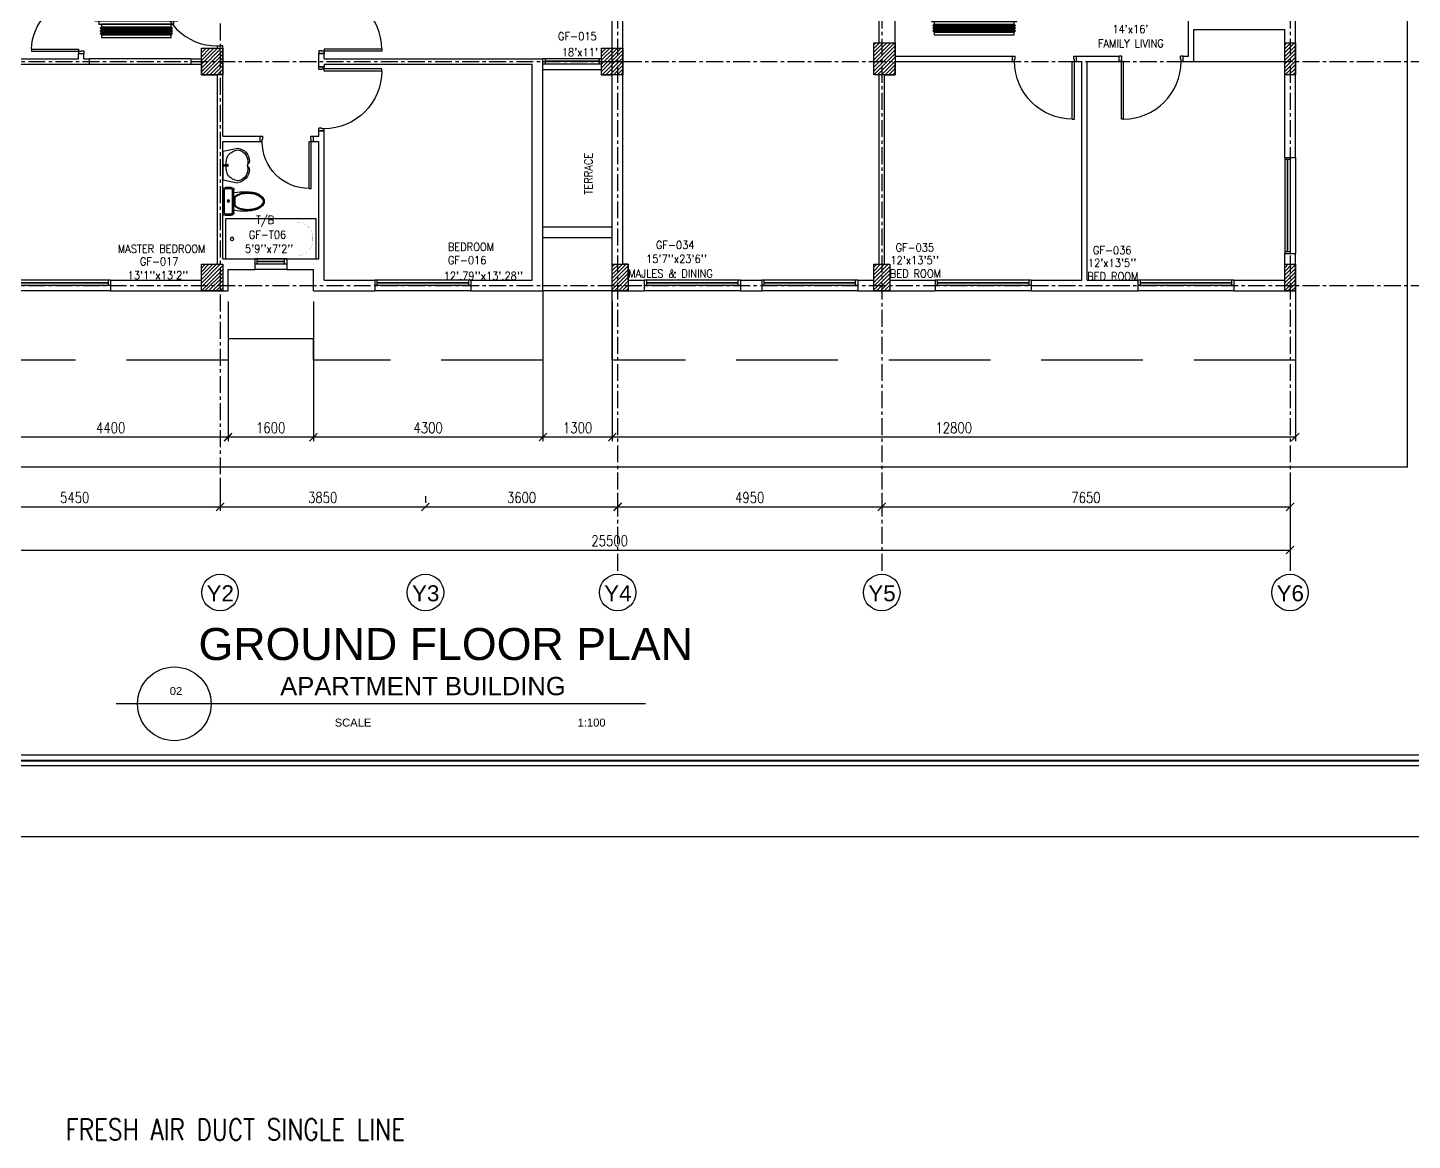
# Model space of a CAD drawing. Header units: millimetres. Extents: x -1288794 to 2153086, y -2701644 to -1335282.
# Drawn here: x 1255404 to 1281350, y -1525183 to -1504337 of the extents above; entities that cross this region are included whole.
import ezdxf
from ezdxf.enums import TextEntityAlignment as Align

# ---------------------------------------------------------------- set-up
doc = ezdxf.new("R2010")
doc.units = ezdxf.units.MM
doc.header["$LTSCALE"] = 100
doc.header["$PDMODE"] = 34
doc.linetypes.add('CENTER', pattern=[50.8, 31.75, -6.35, 6.35, -6.35])
doc.linetypes.add('DASHED2', pattern=[9.525, 6.35, -3.175])
for name, color, linetype in [('A-ANNO-DIMS', 1, 'Continuous'), ('A-ANNO-SYMB', 33, 'Continuous'), ('A-ANNO-TEXT', 8, 'Continuous'), ('A-AREA', 8, 'CENTER'), ('A-DOOR', 4, 'Continuous'), ('A-FLOR-OVHD', 4, 'DASHED2'), ('A-FLOR-PFIX', 8, 'Continuous'), ('A-FLOR-SPCL', 8, 'Continuous'), ('A-GLAZ', 5, 'Continuous'), ('A-GRID', 253, 'CENTER'), ('A-WALL-FULL', 8, 'Continuous'), ('AC-HLTEXT', 100, 'Continuous'), ('AC-SAD TEXT', 3, 'Continuous'), ('FCU-AC', 160, 'Continuous'), ('LOGO LINE', 7, 'Continuous'), ('LOGO1LINE', 7, 'Continuous'), ('S-COL- HACT.', 9, 'Continuous'), ('S-COL.', 8, 'Continuous'), ('TEXT', 4, 'Continuous')]:
    doc.layers.add(name, color=color, linetype=linetype)
doc.styles.add('ISTILO', font='sanss___.ttf', dxfattribs={"width": 0.8, "height": 400})
doc.styles.add('ROMANS', font='romans.shx', dxfattribs={"width": 0.8})
doc.styles.add('SANSSERIF', font='sas_____.pfb')
doc.styles.add('SIMPLEX', font='simplex.shx', dxfattribs={"width": 0.8})
doc.dimstyles.new('100 of DIM2', dxfattribs={"dimscale": 0, "dimtxt": 200, "dimasz": 150, "dimexe": 75, "dimexo": 200, "dimgap": 75, "dimtad": 1, "dimdec": 0, "dimrnd": 5, "dimzin": 0, "dimdsep": 46, "dimtxsty": 'ROMANS', "dimblk": 'ARCHTICK', "dimcen": 100, "dimclrd": 94, "dimclre": 94, "dimclrt": 2, "dimadec": 0, "dimazin": 0, "dimtfac": 1, "dimtdec": 0, "dimtofl": 0, "dimtmove": 2, "dimatfit": 3, "dimldrblk": 'OPEN90', "dimfxl": 75, "dimtolj": 1, "dimtzin": 0, "dimarcsym": 0})
pattern_1 = [(45, (2375513.17, -1109556.65), (-35.355339, 35.355339), [])]

# ---------------------------------------------------------------- blocks, each defined once
blk = doc.blocks.new('D-120-R1')
for p, q in [((-80, 1180), (-40, 1180)), ((-80, 1180), (-80, 100)), ((-40, 1180), (-40, 55)), ((-1200, 100), (-1160, 100)), ((-1200, 100), (-1200, 0)), ((-1160, 100), (-1160, 55)), ((-1160, 55), (-1150, 55)), ((-1150, 55), (-1150, 0)), ((-80, 100), (0, 100)), ((-50, 55), (-40, 55)), ((-50, 55), (-50, 0)), ((-50, 0), (0, 0)), ((0, 100), (0, 0)), ((-1200, 0), (-1150, 0))]:
    blk.add_line(p, q)
at = {"linetype": 'Continuous'}
blk.add_arc((-80, 100), 1080, 90, 180, dxfattribs=at)
blk = doc.blocks.new('W-180')
for p, q in [((1800, 100), (0, 100)), ((1800, 0), (0, 0)), ((40, 0), (40, 100)), ((1760, 100), (1760, 0))]:
    blk.add_line(p, q)
at = {"linetype": 'Continuous'}
for p, q in [((1760, 53), (40, 53)), ((1760, 47), (40, 47))]:
    blk.add_line(p, q, dxfattribs=at)
blk = doc.blocks.new('D-100-R1')
for p, q in [((-80, 980), (-80, 100)), ((-80, 980), (-40, 980)), ((-40, 980), (-40, 55)), ((-1000, 100), (-1000, 0)), ((-1000, 100), (-960, 100)), ((-960, 100), (-960, 55)), ((-960, 55), (-950, 55)), ((-950, 55), (-950, 0)), ((-80, 100), (0, 100)), ((-50, 55), (-50, 0)), ((-50, 55), (-40, 55)), ((-50, 0), (0, 0)), ((0, 100), (0, 0)), ((-1000, 0), (-950, 0))]:
    blk.add_line(p, q)
at = {"linetype": 'Continuous'}
blk.add_arc((-80, 100), 880, 90, 180, dxfattribs=at)
blk = doc.blocks.new('WC-1')
for p, q in [((-210, 0), (210, 0)), ((-260, -160), (-260, -50)), ((-235, -160), (-235, -50)), ((-210, -25), (210, -25)), ((210, -185), (-210, -185)), ((210, -210), (-210, -210)), ((91, -223), (-91, -223)), ((86, -235), (-86, -235)), ((235, -50), (235, -160)), ((260, -50), (260, -160))]:
    blk.add_line(p, q)
for radius in [22.1, 17.1]:
    blk.add_circle((-6, -107), radius)
for centre, radius, start, end in [((-210, -50), 50, 90, 180), ((-210, -160), 50, 180, 270), ((-210, -50), 25, 90, 180), ((-210, -160), 25, 180, 270), ((722, -383), 904, 168.9529, 184.0632), ((178, -428), 341, 149.8586, 166.4766), ((69, -365), 214, 138.4152, 149.8586), ((69, -365), 201, 139.9943, 149.8586), ((-69, -365), 201, 30.1414, 40.0057), ((-69, -365), 214, 30.1414, 41.5848), ((-178, -428), 341, 13.5234, 30.1414), ((210, -50), 50, 360, 90), ((210, -50), 25, 360, 90), ((210, -160), 25, 270, 360), ((210, -160), 50, 270, 360), ((352, -470), 532, 177.5541, 180), ((352, -470), 532, 180, 193.5234), ((352, -470), 520, 166.4766, 180), ((352, -470), 520, 180, 193.5234), ((352, -470), 507, 166.4766, 180), ((352, -470), 507, 180, 193.5234), ((178, -428), 328, 149.8586, 166.4766), ((-178, -428), 328, 13.5234, 30.1414), ((-352, -470), 507, 360, 13.5234), ((-352, -470), 507, 346.4766, 360), ((-352, -470), 520, 360, 13.5234), ((-352, -470), 520, 346.4766, 360), ((-352, -470), 532, 346.4766, 360), ((-352, -470), 532, 360, 2.4459), ((178, -512), 353, 193.5234, 210.1414), ((178, -512), 341, 193.5234, 210.1414), ((178, -512), 328, 193.5234, 210.1414), ((69, -575), 226, 210.1414, 234.4972), ((69, -575), 214, 210.1414, 234.4972), ((69, -575), 201, 210.1414, 234.4972), ((0, -672), 108, 234.4972, 270), ((0, -672), 95.9, 234.4972, 270), ((0, -672), 83.4, 234.4972, 270), ((0, -672), 83.4, 270, 305.5028), ((0, -672), 95.9, 270, 305.5028), ((0, -672), 108, 270, 305.5028), ((-69, -575), 201, 305.5028, 329.8586), ((-69, -575), 214, 305.5028, 329.8586), ((-69, -575), 226, 305.5028, 329.8586), ((-178, -512), 328, 329.8586, 346.4766), ((-178, -512), 341, 329.8586, 346.4766), ((-178, -512), 353, 329.8586, 346.4766)]:
    blk.add_arc(centre, radius, start, end)
at = {"linetype": 'Continuous', "ltscale": 50}
blk.add_arc((-722, -383), 904, 355.9368, 11.0471, dxfattribs=at)
blk = doc.blocks.new('LAV-4')
for p, q in [((-266, 0), (-322, -283)), ((-266, 0), (268, 0)), ((268, 0), (324, -280)), ((-48, -500), (-75, -500)), ((75, -500), (50, -500))]:
    blk.add_line(p, q)
for points in [[(-25, 0), (-25, -18), (25, -18), (25, 0)], [(-9, -20), (-9, -57), (8, -57), (8, -20)]]:
    blk.add_lwpolyline(points, close=True)
blk.add_circle((0, -91), 15.4)
for centre, radius, start, end in [((74, -366), 375, 135.3333, 167.1432), ((0, -539), 477, 66.1261, 113.874), ((-74, -366), 375, 12.5199, 44.6667), ((-75, -250), 250, 187.6784, 270), ((-75, -250), 220, 188.5814, 289.9523), ((1, -527), 55.9, 28.7827, 151.2173), ((75, -250), 220, 250.0878, 350.8515), ((50, -499), 0, 238.1883, 0), ((75, -250), 250, 270, 353.0121)]:
    blk.add_arc(centre, radius, start, end)
blk = doc.blocks.new('W-60')
for p, q in [((600, 100), (0, 100)), ((600, 0), (0, 0)), ((40, 0), (40, 100)), ((560, 100), (560, 0))]:
    blk.add_line(p, q)
at = {"linetype": 'Continuous'}
for p, q in [((560, 53), (40, 53)), ((560, 47), (40, 47))]:
    blk.add_line(p, q, dxfattribs=at)
blk = doc.blocks.new('BT-2')
blk.add_lwpolyline([(0, 750), (1700, 750), (1700, 0), (0, 0)], close=True)
at = {"const_width": 2}
blk.add_lwpolyline([(60, 690), (1340, 690, -0.414214), (1640, 390), (1640, 360, -0.414214), (1340, 60), (60, 60)], format="xyb", close=True, dxfattribs=at)
blk.add_circle((125, 375), 31.9)
blk = doc.blocks.new('_ArchTick')
at = {"color": 0, "linetype": 'ByBlock', "const_width": 0.15}
blk.add_lwpolyline([(-0.5, -0.5), (0.5, 0.5)], dxfattribs=at)
blk = doc.blocks.new('*D355')
at = {"layer": 'A-ANNO-DIMS', "color": 94, "lineweight": -2, "ltscale": 3, "transparency": 16777216}
for p, q in [((1253558, -1512840), (1253558, -1513390)), ((1259008, -1512840), (1259008, -1513390)), ((1253558, -1513315), (1259008, -1513315))]:
    blk.add_line(p, q, dxfattribs=at)
at = {"layer": 'Defpoints', "color": 0, "ltscale": 3, "transparency": 16777216}
for p in [(1253558, -1512640), (1259008, -1512640), (1259008, -1513315)]:
    blk.add_point(p, dxfattribs=at)
at = {"layer": 'A-ANNO-DIMS', "color": 94, "lineweight": -2, "ltscale": 3, "transparency": 16777216, "xscale": 150, "yscale": 150, "zscale": 150, "rotation": 180}
blk.add_blockref('_ArchTick', (1253558, -1513315), dxfattribs=at)
at = {"layer": 'A-ANNO-DIMS', "color": 94, "lineweight": -2, "ltscale": 3, "transparency": 16777216, "xscale": 150, "yscale": 150, "zscale": 150}
blk.add_blockref('_ArchTick', (1259008, -1513315), dxfattribs=at)
at = {"layer": 'A-ANNO-DIMS', "color": 2, "ltscale": 3, "transparency": 16777216, "insert": (1256283, -1513140), "char_height": 200, "attachment_point": 5, "style": 'ROMANS'}
blk.add_mtext('\\A1;5450', dxfattribs=at)
blk = doc.blocks.new('_Open90')
at = {"color": 0, "linetype": 'ByBlock', "lineweight": -2}
for p, q in [((0, 0), (-1, 0)), ((-0.5, 0.5), (0, 0)), ((0, 0), (-0.5, -0.5))]:
    blk.add_line(p, q, dxfattribs=at)
blk = doc.blocks.new('*D356')
at = {"layer": 'A-ANNO-DIMS', "color": 94, "lineweight": -2, "ltscale": 3, "transparency": 16777216}
for p, q in [((1259008, -1512840), (1259008, -1513390)), ((1262858, -1513115), (1262858, -1513240)), ((1259008, -1513315), (1262858, -1513315))]:
    blk.add_line(p, q, dxfattribs=at)
at = {"layer": 'Defpoints', "color": 0, "ltscale": 3, "transparency": 16777216}
for p in [(1259008, -1512640), (1262858, -1513315), (1262858, -1513315)]:
    blk.add_point(p, dxfattribs=at)
at = {"layer": 'A-ANNO-DIMS', "color": 94, "lineweight": -2, "ltscale": 3, "transparency": 16777216, "xscale": 150, "yscale": 150, "zscale": 150, "rotation": 180}
blk.add_blockref('_ArchTick', (1259008, -1513315), dxfattribs=at)
at = {"layer": 'A-ANNO-DIMS', "color": 94, "lineweight": -2, "ltscale": 3, "transparency": 16777216, "xscale": 150, "yscale": 150, "zscale": 150}
blk.add_blockref('_ArchTick', (1262858, -1513315), dxfattribs=at)
at = {"layer": 'A-ANNO-DIMS', "color": 2, "ltscale": 3, "transparency": 16777216, "insert": (1260933, -1513140), "char_height": 200, "attachment_point": 5, "style": 'ROMANS'}
blk.add_mtext('\\A1;3850', dxfattribs=at)
blk = doc.blocks.new('*D357')
at = {"layer": 'A-ANNO-DIMS', "color": 94, "lineweight": -2, "ltscale": 3, "transparency": 16777216}
for p, q in [((1262858, -1513115), (1262858, -1513240)), ((1266458, -1513115), (1266458, -1513240)), ((1262858, -1513315), (1266458, -1513315))]:
    blk.add_line(p, q, dxfattribs=at)
at = {"layer": 'Defpoints', "color": 0, "ltscale": 3, "transparency": 16777216}
for p in [(1262858, -1513315), (1266458, -1513315), (1266458, -1513315)]:
    blk.add_point(p, dxfattribs=at)
at = {"layer": 'A-ANNO-DIMS', "color": 94, "lineweight": -2, "ltscale": 3, "transparency": 16777216, "xscale": 150, "yscale": 150, "zscale": 150, "rotation": 180}
blk.add_blockref('_ArchTick', (1262858, -1513315), dxfattribs=at)
at = {"layer": 'A-ANNO-DIMS', "color": 94, "lineweight": -2, "ltscale": 3, "transparency": 16777216, "xscale": 150, "yscale": 150, "zscale": 150}
blk.add_blockref('_ArchTick', (1266458, -1513315), dxfattribs=at)
at = {"layer": 'A-ANNO-DIMS', "color": 2, "ltscale": 3, "transparency": 16777216, "insert": (1264658, -1513140), "char_height": 200, "attachment_point": 5, "style": 'ROMANS'}
blk.add_mtext('\\A1;3600', dxfattribs=at)
blk = doc.blocks.new('*D358')
at = {"layer": 'A-ANNO-DIMS', "color": 94, "lineweight": -2, "ltscale": 3, "transparency": 16777216}
for p, q in [((1266458, -1513115), (1266458, -1513240)), ((1271408, -1513115), (1271408, -1513240)), ((1266458, -1513315), (1271408, -1513315))]:
    blk.add_line(p, q, dxfattribs=at)
at = {"layer": 'Defpoints', "color": 0, "ltscale": 3, "transparency": 16777216}
for p in [(1266458, -1513315), (1271408, -1513315), (1271408, -1513315)]:
    blk.add_point(p, dxfattribs=at)
at = {"layer": 'A-ANNO-DIMS', "color": 94, "lineweight": -2, "ltscale": 3, "transparency": 16777216, "xscale": 150, "yscale": 150, "zscale": 150, "rotation": 180}
blk.add_blockref('_ArchTick', (1266458, -1513315), dxfattribs=at)
at = {"layer": 'A-ANNO-DIMS', "color": 94, "lineweight": -2, "ltscale": 3, "transparency": 16777216, "xscale": 150, "yscale": 150, "zscale": 150}
blk.add_blockref('_ArchTick', (1271408, -1513315), dxfattribs=at)
at = {"layer": 'A-ANNO-DIMS', "color": 2, "ltscale": 3, "transparency": 16777216, "insert": (1268933, -1513140), "char_height": 200, "attachment_point": 5, "style": 'ROMANS'}
blk.add_mtext('\\A1;4950', dxfattribs=at)
blk = doc.blocks.new('*D359')
at = {"layer": 'A-ANNO-DIMS', "color": 94, "lineweight": -2, "ltscale": 3, "transparency": 16777216}
for p, q in [((1271408, -1513115), (1271408, -1513240)), ((1279058, -1513115), (1279058, -1513240)), ((1271408, -1513315), (1279058, -1513315))]:
    blk.add_line(p, q, dxfattribs=at)
at = {"layer": 'Defpoints', "color": 0, "ltscale": 3, "transparency": 16777216}
for p in [(1271408, -1513315), (1279058, -1513315), (1279058, -1513315)]:
    blk.add_point(p, dxfattribs=at)
at = {"layer": 'A-ANNO-DIMS', "color": 94, "lineweight": -2, "ltscale": 3, "transparency": 16777216, "xscale": 150, "yscale": 150, "zscale": 150, "rotation": 180}
blk.add_blockref('_ArchTick', (1271408, -1513315), dxfattribs=at)
at = {"layer": 'A-ANNO-DIMS', "color": 94, "lineweight": -2, "ltscale": 3, "transparency": 16777216, "xscale": 150, "yscale": 150, "zscale": 150}
blk.add_blockref('_ArchTick', (1279058, -1513315), dxfattribs=at)
at = {"layer": 'A-ANNO-DIMS', "color": 2, "ltscale": 3, "transparency": 16777216, "insert": (1275233, -1513140), "char_height": 200, "attachment_point": 5, "style": 'ROMANS'}
blk.add_mtext('\\A1;7650', dxfattribs=at)
blk = doc.blocks.new('*D360')
at = {"layer": 'A-ANNO-DIMS', "color": 94, "lineweight": -2, "ltscale": 3, "transparency": 16777216}
for p, q in [((1253558, -1512975), (1253558, -1514200)), ((1279058, -1512975), (1279058, -1514200)), ((1253558, -1514125), (1279058, -1514125))]:
    blk.add_line(p, q, dxfattribs=at)
at = {"layer": 'Defpoints', "color": 0, "ltscale": 3, "transparency": 16777216}
for p in [(1253558, -1512775), (1279058, -1512775), (1279058, -1514125)]:
    blk.add_point(p, dxfattribs=at)
at = {"layer": 'A-ANNO-DIMS', "color": 94, "lineweight": -2, "ltscale": 3, "transparency": 16777216, "xscale": 150, "yscale": 150, "zscale": 150, "rotation": 180}
blk.add_blockref('_ArchTick', (1253558, -1514125), dxfattribs=at)
at = {"layer": 'A-ANNO-DIMS', "color": 94, "lineweight": -2, "ltscale": 3, "transparency": 16777216, "xscale": 150, "yscale": 150, "zscale": 150}
blk.add_blockref('_ArchTick', (1279058, -1514125), dxfattribs=at)
at = {"layer": 'A-ANNO-DIMS', "color": 2, "ltscale": 3, "transparency": 16777216, "insert": (1266308, -1513950), "char_height": 200, "attachment_point": 5, "style": 'ROMANS'}
blk.add_mtext('\\A1;25500', dxfattribs=at)
blk = doc.blocks.new('*D363')
at = {"layer": 'A-ANNO-DIMS', "color": 94, "linetype": 'Continuous', "lineweight": -2, "ltscale": 3, "transparency": 16777216}
for p, q in [((1266358, -1509469), (1266358, -1512083)), ((1279158, -1509469), (1279158, -1512083)), ((1279158, -1512008), (1266358, -1512008))]:
    blk.add_line(p, q, dxfattribs=at)
at = {"layer": 'Defpoints', "color": 0, "linetype": 'Continuous', "ltscale": 3, "transparency": 16777216}
for p in [(1266358, -1509269), (1279158, -1509269), (1266358, -1512008)]:
    blk.add_point(p, dxfattribs=at)
at = {"layer": 'A-ANNO-DIMS', "color": 94, "linetype": 'Continuous', "lineweight": -2, "ltscale": 3, "transparency": 16777216, "xscale": 150, "yscale": 150, "zscale": 150, "rotation": 180}
blk.add_blockref('_ArchTick', (1266358, -1512008), dxfattribs=at)
at = {"layer": 'A-ANNO-DIMS', "color": 94, "linetype": 'Continuous', "lineweight": -2, "ltscale": 3, "transparency": 16777216, "xscale": 150, "yscale": 150, "zscale": 150}
blk.add_blockref('_ArchTick', (1279158, -1512008), dxfattribs=at)
at = {"layer": 'A-ANNO-DIMS', "color": 2, "linetype": 'Continuous', "ltscale": 3, "transparency": 16777216, "insert": (1272758, -1511833), "char_height": 200, "attachment_point": 5, "style": 'ROMANS'}
blk.add_mtext('\\A1;12800', dxfattribs=at)
blk = doc.blocks.new('*D364')
at = {"layer": 'A-ANNO-DIMS', "color": 94, "linetype": 'Continuous', "lineweight": -2, "ltscale": 3, "transparency": 16777216}
for p, q in [((1265058, -1509469), (1265058, -1512083)), ((1266358, -1509469), (1266358, -1512083)), ((1266358, -1512008), (1265058, -1512008))]:
    blk.add_line(p, q, dxfattribs=at)
at = {"layer": 'Defpoints', "color": 0, "linetype": 'Continuous', "ltscale": 3, "transparency": 16777216}
for p in [(1265058, -1509269), (1266358, -1509269), (1265058, -1512008)]:
    blk.add_point(p, dxfattribs=at)
at = {"layer": 'A-ANNO-DIMS', "color": 94, "linetype": 'Continuous', "lineweight": -2, "ltscale": 3, "transparency": 16777216, "xscale": 150, "yscale": 150, "zscale": 150, "rotation": 180}
blk.add_blockref('_ArchTick', (1265058, -1512008), dxfattribs=at)
at = {"layer": 'A-ANNO-DIMS', "color": 94, "linetype": 'Continuous', "lineweight": -2, "ltscale": 3, "transparency": 16777216, "xscale": 150, "yscale": 150, "zscale": 150}
blk.add_blockref('_ArchTick', (1266358, -1512008), dxfattribs=at)
at = {"layer": 'A-ANNO-DIMS', "color": 2, "linetype": 'Continuous', "ltscale": 3, "transparency": 16777216, "insert": (1265708, -1511833), "char_height": 200, "attachment_point": 5, "style": 'ROMANS'}
blk.add_mtext('\\A1;1300', dxfattribs=at)
blk = doc.blocks.new('*D365')
at = {"layer": 'A-ANNO-DIMS', "color": 94, "linetype": 'Continuous', "lineweight": -2, "ltscale": 3, "transparency": 16777216}
for p, q in [((1260758, -1509469), (1260758, -1512083)), ((1265058, -1509469), (1265058, -1512083)), ((1265058, -1512008), (1260758, -1512008))]:
    blk.add_line(p, q, dxfattribs=at)
at = {"layer": 'Defpoints', "color": 0, "linetype": 'Continuous', "ltscale": 3, "transparency": 16777216}
for p in [(1260758, -1509269), (1265058, -1509269), (1260758, -1512008)]:
    blk.add_point(p, dxfattribs=at)
at = {"layer": 'A-ANNO-DIMS', "color": 94, "linetype": 'Continuous', "lineweight": -2, "ltscale": 3, "transparency": 16777216, "xscale": 150, "yscale": 150, "zscale": 150, "rotation": 180}
blk.add_blockref('_ArchTick', (1260758, -1512008), dxfattribs=at)
at = {"layer": 'A-ANNO-DIMS', "color": 94, "linetype": 'Continuous', "lineweight": -2, "ltscale": 3, "transparency": 16777216, "xscale": 150, "yscale": 150, "zscale": 150}
blk.add_blockref('_ArchTick', (1265058, -1512008), dxfattribs=at)
at = {"layer": 'A-ANNO-DIMS', "color": 2, "linetype": 'Continuous', "ltscale": 3, "transparency": 16777216, "insert": (1262908, -1511833), "char_height": 200, "attachment_point": 5, "style": 'ROMANS'}
blk.add_mtext('\\A1;4300', dxfattribs=at)
blk = doc.blocks.new('*D366')
at = {"layer": 'A-ANNO-DIMS', "color": 94, "linetype": 'Continuous', "lineweight": -2, "ltscale": 3, "transparency": 16777216}
for p, q in [((1259158, -1509469), (1259158, -1512083)), ((1260758, -1509469), (1260758, -1512083)), ((1260758, -1512008), (1259158, -1512008))]:
    blk.add_line(p, q, dxfattribs=at)
at = {"layer": 'Defpoints', "color": 0, "linetype": 'Continuous', "ltscale": 3, "transparency": 16777216}
for p in [(1259158, -1509269), (1260758, -1509269), (1259158, -1512008)]:
    blk.add_point(p, dxfattribs=at)
at = {"layer": 'A-ANNO-DIMS', "color": 94, "linetype": 'Continuous', "lineweight": -2, "ltscale": 3, "transparency": 16777216, "xscale": 150, "yscale": 150, "zscale": 150, "rotation": 180}
blk.add_blockref('_ArchTick', (1259158, -1512008), dxfattribs=at)
at = {"layer": 'A-ANNO-DIMS', "color": 94, "linetype": 'Continuous', "lineweight": -2, "ltscale": 3, "transparency": 16777216, "xscale": 150, "yscale": 150, "zscale": 150}
blk.add_blockref('_ArchTick', (1260758, -1512008), dxfattribs=at)
at = {"layer": 'A-ANNO-DIMS', "color": 2, "linetype": 'Continuous', "ltscale": 3, "transparency": 16777216, "insert": (1259958, -1511833), "char_height": 200, "attachment_point": 5, "style": 'ROMANS'}
blk.add_mtext('\\A1;1600', dxfattribs=at)
blk = doc.blocks.new('*D367')
at = {"layer": 'A-ANNO-DIMS', "color": 94, "linetype": 'Continuous', "lineweight": -2, "ltscale": 3, "transparency": 16777216}
for p, q in [((1254758, -1509469), (1254758, -1512083)), ((1259158, -1509469), (1259158, -1512083)), ((1259158, -1512008), (1254758, -1512008))]:
    blk.add_line(p, q, dxfattribs=at)
at = {"layer": 'Defpoints', "color": 0, "linetype": 'Continuous', "ltscale": 3, "transparency": 16777216}
for p in [(1254758, -1509269), (1259158, -1509269), (1254758, -1512008)]:
    blk.add_point(p, dxfattribs=at)
at = {"layer": 'A-ANNO-DIMS', "color": 94, "linetype": 'Continuous', "lineweight": -2, "ltscale": 3, "transparency": 16777216, "xscale": 150, "yscale": 150, "zscale": 150, "rotation": 180}
blk.add_blockref('_ArchTick', (1254758, -1512008), dxfattribs=at)
at = {"layer": 'A-ANNO-DIMS', "color": 94, "linetype": 'Continuous', "lineweight": -2, "ltscale": 3, "transparency": 16777216, "xscale": 150, "yscale": 150, "zscale": 150}
blk.add_blockref('_ArchTick', (1259158, -1512008), dxfattribs=at)
at = {"layer": 'A-ANNO-DIMS', "color": 2, "linetype": 'Continuous', "ltscale": 3, "transparency": 16777216, "insert": (1256958, -1511833), "char_height": 200, "attachment_point": 5, "style": 'ROMANS'}
blk.add_mtext('\\A1;4400', dxfattribs=at)
blk = doc.blocks.new('fcu 2 tr')
h = blk.add_hatch()
h.set_pattern_fill('NET', color=3)
h.paths.add_polyline_path([(80954, -1588493), (79654, -1588493), (79654, -1588543), (80954, -1588543)])
at = {"layer": 'FCU-AC'}
for p, q in [((79654, -1587780), (79629, -1587805)), ((80979, -1587805), (79629, -1587805)), ((79654, -1587830), (79629, -1587805)), ((79654, -1587830), (79629, -1587855)), ((80979, -1587855), (79629, -1587855)), ((79654, -1587880), (79629, -1587855)), ((79654, -1587880), (79629, -1587905)), ((80954, -1587780), (79654, -1587780)), ((80954, -1587830), (79654, -1587830)), ((80954, -1587830), (79654, -1587830)), ((80954, -1587880), (79654, -1587880)), ((80954, -1587880), (79654, -1587880)), ((80954, -1587780), (80979, -1587805)), ((80954, -1587830), (80979, -1587805)), ((80954, -1587830), (80979, -1587855)), ((80954, -1587880), (80979, -1587855)), ((80954, -1587880), (80979, -1587905)), ((80979, -1587905), (79629, -1587905)), ((79654, -1587930), (79629, -1587905)), ((80954, -1587930), (80979, -1587905))]:
    blk.add_line(p, q, dxfattribs=at)
at = {"layer": 'FCU-AC', "color": 1}
for p, q in [((80954, -1587730), (79654, -1587730)), ((79654, -1587730), (79654, -1587780)), ((79654, -1587780), (80954, -1587780)), ((80954, -1587780), (80954, -1587730)), ((80954, -1587930), (79654, -1587930)), ((79654, -1587930), (79654, -1587980)), ((79654, -1587980), (80954, -1587980)), ((80954, -1587980), (80954, -1587930))]:
    blk.add_line(p, q, dxfattribs=at)
at = {"layer": 'FCU-AC', "color": 6}
for points in [[(79529, -1588093), (81079, -1588093), (81079, -1588043), (79529, -1588043)], [(79529, -1588393), (81079, -1588393), (81079, -1588343), (79529, -1588343)]]:
    blk.add_lwpolyline(points, close=True, dxfattribs=at)
at = {"layer": 'FCU-AC'}
blk.add_lwpolyline([(79604, -1588493), (81004, -1588493), (81004, -1587980), (79604, -1587980)], close=True, dxfattribs=at)
at = {"layer": 'FCU-AC', "color": 3}
blk.add_lwpolyline([(79654, -1588543), (80954, -1588543), (80954, -1588493), (79654, -1588493)], close=True, dxfattribs=at)
at = {"layer": 'FCU-AC', "color": 6}
for centre in [(79566, -1588068), (81041, -1588068), (79566, -1588368), (81041, -1588368)]:
    blk.add_circle(centre, 12.5, dxfattribs=at)
blk = doc.blocks.new('fcu 2.5 tr')
h = blk.add_hatch()
h.set_pattern_fill('NET', color=3)
h.paths.add_polyline_path([(83172, -1587743), (81672, -1587743), (81672, -1587793), (83172, -1587793)])
at = {"layer": 'FCU-AC'}
for p, q in [((81672, -1587030), (81647, -1587055)), ((83197, -1587055), (81647, -1587055)), ((81672, -1587080), (81647, -1587055)), ((81672, -1587080), (81647, -1587105)), ((83172, -1587030), (81672, -1587030)), ((83172, -1587080), (81672, -1587080)), ((83172, -1587080), (81672, -1587080)), ((83197, -1587055), (83172, -1587030)), ((83197, -1587055), (83172, -1587080)), ((83197, -1587105), (83172, -1587080)), ((83197, -1587105), (81647, -1587105)), ((81672, -1587130), (81647, -1587105)), ((81672, -1587130), (81647, -1587155)), ((83197, -1587155), (81647, -1587155)), ((81672, -1587180), (81647, -1587155)), ((83172, -1587130), (81672, -1587130)), ((83172, -1587130), (81672, -1587130)), ((83197, -1587105), (83172, -1587130)), ((83197, -1587155), (83172, -1587130)), ((83197, -1587155), (83172, -1587180))]:
    blk.add_line(p, q, dxfattribs=at)
at = {"layer": 'FCU-AC', "color": 1}
for p, q in [((83172, -1586980), (81672, -1586980)), ((81672, -1586980), (81672, -1587030)), ((81672, -1587030), (83172, -1587030)), ((83172, -1587030), (83172, -1586980)), ((83172, -1587180), (81672, -1587180)), ((81672, -1587180), (81672, -1587230)), ((81672, -1587230), (83172, -1587230)), ((83172, -1587230), (83172, -1587180))]:
    blk.add_line(p, q, dxfattribs=at)
at = {"layer": 'FCU-AC', "color": 6}
for points in [[(81547, -1587343), (83297, -1587343), (83297, -1587293), (81547, -1587293)], [(81547, -1587643), (83297, -1587643), (83297, -1587593), (81547, -1587593)]]:
    blk.add_lwpolyline(points, close=True, dxfattribs=at)
at = {"layer": 'FCU-AC'}
blk.add_lwpolyline([(81622, -1587743), (83222, -1587743), (83222, -1587230), (81622, -1587230)], close=True, dxfattribs=at)
at = {"layer": 'FCU-AC', "color": 3}
blk.add_lwpolyline([(81672, -1587793), (83172, -1587793), (83172, -1587743), (81672, -1587743)], close=True, dxfattribs=at)
at = {"layer": 'FCU-AC', "color": 6}
for centre in [(81584, -1587318), (83259, -1587318), (81584, -1587618), (83259, -1587618)]:
    blk.add_circle(centre, 12.5, dxfattribs=at)

msp = doc.modelspace()

# ---------------------------------------------------------------- hatches: boundary and pattern name
at = {"layer": 'S-COL- HACT.', "linetype": 'Continuous', "ltscale": 3}
h = msp.add_hatch(dxfattribs=at)
h.set_pattern_fill('ANSI31', color=256, scale=400, style=0)
h.set_pattern_definition(pattern_1)
h.paths.add_polyline_path([(1259058, -1504718.6), (1259058, -1505218.6), (1258658, -1505218.6), (1258658, -1504718.6)])
h = msp.add_hatch(dxfattribs=at)
h.set_pattern_fill('ANSI31', color=256, scale=400, style=0)
h.set_pattern_definition(pattern_1)
h.paths.add_polyline_path([(1266558, -1504718.6), (1266558, -1505218.6), (1266158, -1505218.6), (1266158, -1504718.6)])
h = msp.add_hatch(dxfattribs=at)
h.set_pattern_fill('ANSI31', color=256, scale=400, style=0)
h.set_pattern_definition(pattern_1)
h.paths.add_polyline_path([(1271258, -1505218.6), (1271258, -1504618.6), (1271658, -1504618.6), (1271658, -1505218.6)])
h = msp.add_hatch(dxfattribs=at)
h.set_pattern_fill('ANSI31', color=256, scale=400, style=0)
h.set_pattern_definition(pattern_1)
h.paths.add_polyline_path([(1278958, -1505218.6), (1278958, -1504618.6), (1279158, -1504618.6), (1279158, -1505218.6)])
h = msp.add_hatch(dxfattribs=at)
h.set_pattern_fill('ANSI31', color=256, scale=400, style=0)
h.set_pattern_definition(pattern_1)
h.paths.add_polyline_path([(1259058, -1508768.6), (1259058, -1509268.6), (1258658, -1509268.6), (1258658, -1508768.6)])
h = msp.add_hatch(dxfattribs=at)
h.set_pattern_fill('ANSI31', color=256, scale=400, style=0)
h.set_pattern_definition([(45, (1496053.173, -1509993.415), (-35.355339, 35.355339), [])])
h.paths.add_polyline_path([(1266658, -1508768.6), (1266658, -1509268.6), (1266358, -1509268.6), (1266358, -1508768.6)])
h = msp.add_hatch(dxfattribs=at)
h.set_pattern_fill('ANSI31', color=256, scale=400, style=0)
h.set_pattern_definition(pattern_1)
h.paths.add_polyline_path([(1271258, -1509268.6), (1271258, -1508768.6), (1271558, -1508768.6), (1271558, -1509268.6)])
h = msp.add_hatch(dxfattribs=at)
h.set_pattern_fill('ANSI31', color=256, scale=400, style=0)
h.set_pattern_definition(pattern_1)
h.paths.add_polyline_path([(1279158, -1508768.6), (1279158, -1509268.6), (1278958, -1509268.6), (1278958, -1508768.6)])

# ---------------------------------------------------------------- linework, layer by layer
at = {"layer": 'A-ANNO-SYMB', "ltscale": 3}
for centre in [(1259008, -1514919.1), (1262858, -1514919.1), (1266458, -1514919.1), (1271408, -1514919.1), (1279058, -1514919.1)]:
    msp.add_circle(centre, 342.2, dxfattribs=at)
at = {"layer": 'A-AREA', "ltscale": 15}
for q in [(1281258, -1469568.6), (1246158, -1512568.6)]:
    msp.add_line((1281258, -1512568.6), q, dxfattribs=at)
at = {"layer": 'A-FLOR-OVHD', "linetype": 'Continuous', "ltscale": 3}
for p, q in [((1258458, -1504918.6), (1256558, -1504918.6)), ((1256558, -1505018.6), (1258458, -1505018.6))]:
    msp.add_line(p, q, dxfattribs=at)
at = {"layer": 'A-FLOR-OVHD', "ltscale": 3}
msp.add_lwpolyline([(1279158, -1509268.6), (1279158, -1510568.6), (1266358, -1510568.6), (1266358, -1509268.6), (1265058, -1509268.6), (1265058, -1510568.6), (1260758, -1510568.6), (1260758, -1510168.6), (1259158, -1510168.6), (1259158, -1510568.6), (1252158, -1510568.6), (1252158, -1500918.6), (1251158, -1500918.6), (1251158, -1496418.6)], dxfattribs=at)
msp.add_lwpolyline([(1279158, -1509268.6), (1279158, -1510568.6), (1266358, -1510568.6), (1266358, -1509268.6), (1265058, -1509268.6), (1265058, -1510568.6), (1260758, -1510568.6), (1260758, -1510168.6), (1259158, -1510168.6), (1259158, -1510568.6), (1252158, -1510568.6), (1252158, -1500918.6), (1251158, -1500918.6), (1251158, -1496418.6)], dxfattribs=at)
at = {"layer": 'A-FLOR-SPCL', "ltscale": 3}
for p, q in [((1277258, -1504968.6), (1278958, -1504968.6)), ((1265058, -1508068.6), (1266358, -1508068.6)), ((1265058, -1508268.6), (1266358, -1508268.6))]:
    msp.add_line(p, q, dxfattribs=at)
at = {"layer": 'A-GLAZ'}
for p, q in [((1266158, -1504918.6), (1265058, -1504918.6)), ((1266158, -1505018.6), (1265058, -1505018.6)), ((1265098, -1504918.6), (1265098, -1505018.6)), ((1266118, -1505018.6), (1266118, -1504918.6))]:
    msp.add_line(p, q, dxfattribs=at)
at = {"layer": 'A-GLAZ', "linetype": 'Continuous'}
for p, q in [((1266118, -1504965.6), (1265098, -1504965.6)), ((1266118, -1504971.6), (1265098, -1504971.6))]:
    msp.add_line(p, q, dxfattribs=at)
at = {"layer": 'A-GLAZ', "ltscale": 3}
for p, q in [((1265058, -1505118.6), (1266158, -1505118.6)), ((1279158, -1506768.6), (1279158, -1508568.6)), ((1260258, -1508868.6), (1259658, -1508868.6)), ((1256958, -1509268.6), (1255158, -1509268.6)), ((1263708, -1509268.6), (1261908, -1509268.6)), ((1268758, -1509268.6), (1266958, -1509268.6)), ((1270958, -1509268.6), (1269158, -1509268.6)), ((1274208, -1509268.6), (1272408, -1509268.6)), ((1278008, -1509268.6), (1276208, -1509268.6))]:
    msp.add_line(p, q, dxfattribs=at)
at = {"layer": 'A-GRID', "ltscale": 0.1}
for p, q in [((1259008, -1465142.6), (1259008, -1513277)), ((1266458, -1466442.6), (1266458, -1514577)), ((1271408, -1466442.6), (1271408, -1514577)), ((1279058, -1466442.6), (1279058, -1514577)), ((1241700.8, -1504968.6), (1285240.4, -1504968.6)), ((1241700.8, -1509168.6), (1285240.4, -1509168.6))]:
    msp.add_line(p, q, dxfattribs=at)
at = {"layer": 'A-WALL-FULL', "ltscale": 3}
for p, q in [((1266358, -1504718.6), (1266358, -1501618.6)), ((1271658, -1504868.6), (1271658, -1501568.6)), ((1266558, -1508768.6), (1266558, -1501868.6)), ((1271358, -1504618.6), (1271358, -1501868.6)), ((1279158, -1506768.6), (1279158, -1503206)), ((1277158, -1504868.6), (1277158, -1503518.6)), ((1277258, -1504968.6), (1277258, -1504368.6)), ((1277258, -1504368.6), (1278958, -1504368.6)), ((1278958, -1506768.6), (1278958, -1504368.6)), ((1256358, -1504818.6), (1256458, -1504818.6)), ((1256358, -1504918.6), (1256358, -1504818.6)), ((1256458, -1504918.6), (1256458, -1504818.6)), ((1258958, -1504718.6), (1259058, -1504718.6)), ((1259058, -1506368.6), (1259058, -1504718.6)), ((1260858, -1504818.6), (1260958, -1504818.6)), ((1260858, -1505068.6), (1260858, -1504818.6)), ((1260958, -1504918.6), (1260958, -1504818.6)), ((1266158, -1504718.6), (1266358, -1504718.6)), ((1266158, -1505218.6), (1266158, -1504718.6)), ((1253658, -1504918.6), (1256358, -1504918.6)), ((1254958, -1505018.6), (1256558, -1505018.6)), ((1256458, -1504918.6), (1256558, -1504918.6)), ((1256558, -1504918.6), (1256558, -1505018.6)), ((1258458, -1504918.6), (1258658, -1504918.6)), ((1258458, -1504918.6), (1258458, -1505018.6)), ((1258458, -1505018.6), (1258658, -1505018.6)), ((1260858, -1505068.6), (1260958, -1505068.6)), ((1260958, -1504918.6), (1265058, -1504918.6)), ((1260958, -1505018.6), (1264858, -1505018.6)), ((1260958, -1505018.6), (1260958, -1505068.6)), ((1264858, -1509068.6), (1264858, -1505018.6)), ((1265058, -1505118.6), (1265058, -1504918.6)), ((1271658, -1504868.6), (1273858, -1504868.6)), ((1271658, -1504968.6), (1273858, -1504968.6)), ((1273858, -1504968.6), (1273858, -1504868.6)), ((1275058, -1504868.6), (1275858, -1504868.6)), ((1275058, -1504968.6), (1275058, -1504868.6)), ((1275058, -1504968.6), (1275158, -1504968.6)), ((1275158, -1509068.6), (1275158, -1504968.6)), ((1275258, -1504968.6), (1275858, -1504968.6)), ((1275258, -1509068.6), (1275258, -1504968.6)), ((1275858, -1504968.6), (1275858, -1504868.6)), ((1277058, -1504868.6), (1277158, -1504868.6)), ((1277058, -1504968.6), (1277058, -1504868.6)), ((1277058, -1504968.6), (1277258, -1504968.6)), ((1258958, -1508768.6), (1258958, -1505218.6)), ((1265058, -1505118.6), (1265058, -1505118.6)), ((1265058, -1509268.6), (1265058, -1505118.6)), ((1266158, -1505218.6), (1266358, -1505218.6)), ((1266358, -1509268.6), (1266358, -1505218.6)), ((1271358, -1508768.6), (1271358, -1505218.6)), ((1271458, -1508768.6), (1271458, -1505218.6)), ((1259058, -1506368.6), (1259758, -1506368.6)), ((1259758, -1506468.6), (1259758, -1506368.6)), ((1260758, -1506468.6), (1260758, -1506368.6)), ((1260758, -1506368.6), (1260858, -1506368.6)), ((1260858, -1506268.6), (1260958, -1506268.6)), ((1260858, -1506368.6), (1260858, -1506268.6)), ((1260958, -1509068.6), (1260958, -1506268.6)), ((1259058, -1506468.6), (1259758, -1506468.6)), ((1259058, -1508668.6), (1259058, -1506468.6)), ((1260758, -1506468.6), (1260858, -1506468.6)), ((1260858, -1508668.6), (1260858, -1506468.6)), ((1278958, -1506768.6), (1279158, -1506768.6)), ((1259058, -1508668.6), (1259658, -1508668.6)), ((1259658, -1508668.6), (1259658, -1508868.6)), ((1260258, -1508668.6), (1260858, -1508668.6)), ((1260258, -1508668.6), (1260258, -1508868.6)), ((1278958, -1509068.6), (1278958, -1508568.6)), ((1278958, -1508568.6), (1279158, -1508568.6)), ((1279158, -1509268.6), (1279158, -1508568.6)), ((1259158, -1509268.6), (1259158, -1508868.6)), ((1259158, -1508868.6), (1259658, -1508868.6)), ((1260258, -1508868.6), (1260758, -1508868.6)), ((1260758, -1509268.6), (1260758, -1508868.6)), ((1256958, -1509068.6), (1258658, -1509068.6)), ((1256958, -1509068.6), (1256958, -1509268.6)), ((1260958, -1509068.6), (1261908, -1509068.6)), ((1261908, -1509068.6), (1261908, -1509268.6)), ((1263708, -1509068.6), (1264858, -1509068.6)), ((1263708, -1509068.6), (1263708, -1509268.6)), ((1266658, -1509068.6), (1266958, -1509068.6)), ((1266958, -1509068.6), (1266958, -1509268.6)), ((1268758, -1509068.6), (1269158, -1509068.6)), ((1268758, -1509068.6), (1268758, -1509268.6)), ((1269158, -1509068.6), (1269158, -1509268.6)), ((1270958, -1509068.6), (1271258, -1509068.6)), ((1270958, -1509068.6), (1270958, -1509268.6)), ((1271558, -1509068.6), (1272408, -1509068.6)), ((1272408, -1509068.6), (1272408, -1509268.6)), ((1274208, -1509068.6), (1275158, -1509068.6)), ((1274208, -1509068.6), (1274208, -1509268.6)), ((1275258, -1509068.6), (1276208, -1509068.6)), ((1276208, -1509068.6), (1276208, -1509268.6)), ((1278008, -1509068.6), (1278958, -1509068.6)), ((1278008, -1509068.6), (1278008, -1509268.6)), ((1256958, -1509268.6), (1259158, -1509268.6)), ((1260758, -1509268.6), (1261908, -1509268.6)), ((1263708, -1509268.6), (1265058, -1509268.6)), ((1266358, -1509268.6), (1266958, -1509268.6)), ((1268758, -1509268.6), (1269158, -1509268.6)), ((1270958, -1509268.6), (1272408, -1509268.6)), ((1274208, -1509268.6), (1276208, -1509268.6)), ((1278008, -1509268.6), (1279158, -1509268.6))]:
    msp.add_line(p, q, dxfattribs=at)
at = {"layer": 'A-WALL-FULL', "linetype": 'Continuous', "ltscale": 3}
for p, q in [((1258658, -1504918.6), (1258658, -1504718.6)), ((1258658, -1504718.6), (1259058, -1504718.6)), ((1271258, -1505218.6), (1271258, -1504618.6)), ((1271258, -1504618.6), (1271358, -1504618.6)), ((1258658, -1505018.6), (1258658, -1505218.6)), ((1271658, -1505218.6), (1271658, -1504968.6)), ((1258658, -1505218.6), (1258958, -1505218.6)), ((1271358, -1505218.6), (1271258, -1505218.6)), ((1271458, -1505218.6), (1271658, -1505218.6)), ((1258658, -1509068.6), (1258658, -1508768.6)), ((1258658, -1508768.6), (1258958, -1508768.6)), ((1266658, -1508768.6), (1266558, -1508768.6)), ((1266658, -1509068.6), (1266658, -1508768.6)), ((1271258, -1509068.6), (1271258, -1508768.6)), ((1271258, -1508768.6), (1271358, -1508768.6)), ((1271458, -1508768.6), (1271558, -1508768.6)), ((1271558, -1508768.6), (1271558, -1509068.6))]:
    msp.add_line(p, q, dxfattribs=at)
at = {"layer": 'AC-HLTEXT'}
for p, q in [((1266358, -1505218.6), (1266358, -1504622)), ((1266158, -1504968.6), (1266845.3, -1504968.6))]:
    msp.add_line(p, q, dxfattribs=at)
at = {"layer": 'LOGO LINE'}
msp.add_lwpolyline([(1307694.2, -1519493.9), (1228936.1, -1519493.9), (1228936.1, -1463806.4), (1307694.2, -1463806.4)], close=True, dxfattribs=at)
at = {"layer": 'LOGO1LINE'}
for points in [[(1306368.3, -1518168), (1230262, -1518168), (1230262, -1465132.3), (1306368.3, -1465132.3)], [(1296059.6, -1517969.1), (1230460.9, -1517969.1), (1230460.9, -1465331.1), (1296059.6, -1465331.1)]]:
    msp.add_lwpolyline(points, close=True, dxfattribs=at)
at = {"layer": 'LOGO1LINE', "const_width": 39.8}
msp.add_lwpolyline([(1306268.8, -1518068.5), (1230361.5, -1518068.5), (1230361.5, -1465231.7), (1306268.8, -1465231.7)], close=True, dxfattribs=at)
at = {"layer": 'S-COL.', "linetype": 'Continuous', "ltscale": 3}
for points in [[(1259058, -1504718.6), (1259058, -1505218.6), (1258658, -1505218.6), (1258658, -1504718.6)], [(1259058, -1504718.6), (1259058, -1505218.6), (1258658, -1505218.6), (1258658, -1504718.6)], [(1259058, -1504718.6), (1259058, -1505218.6), (1258658, -1505218.6), (1258658, -1504718.6)], [(1266558, -1504718.6), (1266558, -1505218.6), (1266158, -1505218.6), (1266158, -1504718.6)], [(1266558, -1504718.6), (1266558, -1505218.6), (1266158, -1505218.6), (1266158, -1504718.6)], [(1266558, -1504718.6), (1266558, -1505218.6), (1266158, -1505218.6), (1266158, -1504718.6)], [(1271258, -1505218.6), (1271258, -1504618.6), (1271658, -1504618.6), (1271658, -1505218.6)], [(1271258, -1505218.6), (1271258, -1504618.6), (1271658, -1504618.6), (1271658, -1505218.6)], [(1271258, -1505218.6), (1271258, -1504618.6), (1271658, -1504618.6), (1271658, -1505218.6)], [(1278958, -1505218.6), (1278958, -1504618.6), (1279158, -1504618.6), (1279158, -1505218.6)], [(1278958, -1505218.6), (1278958, -1504618.6), (1279158, -1504618.6), (1279158, -1505218.6)], [(1278958, -1505218.6), (1278958, -1504618.6), (1279158, -1504618.6), (1279158, -1505218.6)], [(1259058, -1508768.6), (1259058, -1509268.6), (1258658, -1509268.6), (1258658, -1508768.6)], [(1266358, -1509268.6), (1266358, -1508768.6), (1266658, -1508768.6), (1266658, -1509268.6)], [(1266358, -1509268.6), (1266358, -1508768.6), (1266658, -1508768.6), (1266658, -1509268.6)], [(1266358, -1509268.6), (1266358, -1508768.6), (1266658, -1508768.6), (1266658, -1509268.6)], [(1266658, -1508768.6), (1266658, -1509268.6), (1266358, -1509268.6), (1266358, -1508768.6)], [(1271258, -1509268.6), (1271258, -1508768.6), (1271558, -1508768.6), (1271558, -1509268.6)], [(1271258, -1509268.6), (1271258, -1508768.6), (1271558, -1508768.6), (1271558, -1509268.6)], [(1271258, -1509268.6), (1271258, -1508768.6), (1271558, -1508768.6), (1271558, -1509268.6)], [(1279158, -1508768.6), (1279158, -1509268.6), (1278958, -1509268.6), (1278958, -1508768.6)], [(1279158, -1508768.6), (1279158, -1509268.6), (1278958, -1509268.6), (1278958, -1508768.6)], [(1279158, -1508768.6), (1279158, -1509268.6), (1278958, -1509268.6), (1278958, -1508768.6)]]:
    msp.add_lwpolyline(points, close=True, dxfattribs=at)
at = {"layer": 'TEXT', "linetype": 'Continuous', "ltscale": 3}
msp.add_line((1266978.9, -1517005.2), (1257060.5, -1517005.2), dxfattribs=at)
msp.add_circle((1258151.8, -1517005.2), 690.6, dxfattribs=at)

# ---------------------------------------------------------------- block references
at = {"layer": 'A-DOOR', "ltscale": 3}
for p, rotation in [((1259058, -1503518.6), 90), ((1260858, -1504818.6), 270), ((1275858, -1504868.6), 180)]:
    msp.add_blockref('D-120-R1', p, dxfattribs=dict(at, rotation=rotation))
at = {"layer": 'A-DOOR', "ltscale": 3, "xscale": -1}
for name, p, rotation in [('D-100-R1', (1256458, -1504818.6), 90), ('D-120-R1', (1260858, -1505068.6), 270), ('D-120-R1', (1275058, -1504868.6), 180), ('D-100-R1', (1260758, -1506368.6), 180)]:
    msp.add_blockref(name, p, dxfattribs=dict(at, rotation=rotation))
at = {"layer": 'A-FLOR-PFIX', "ltscale": 3, "xscale": -1}
for name, p, rotation in [('LAV-4', (1259058, -1506916.5), 90), ('WC-1', (1259058, -1507591.6), 90), ('BT-2', (1259108, -1507918.6), 180)]:
    msp.add_blockref(name, p, dxfattribs=dict(at, rotation=rotation))
at = {"layer": 'A-GLAZ', "ltscale": 3, "xscale": -1}
for name, p, rotation in [('W-180', (1278958, -1508568.6), 270), ('W-60', (1259658, -1508668.6), 180), ('W-180', (1255158, -1509068.6), 180), ('W-180', (1261908, -1509068.6), 180), ('W-180', (1266958, -1509068.6), 180), ('W-180', (1269158, -1509068.6), 180), ('W-180', (1272408, -1509068.6), 180), ('W-180', (1276208, -1509068.6), 180)]:
    msp.add_blockref(name, p, dxfattribs=dict(at, rotation=rotation))
at = {"layer": 'FCU-AC', "rotation": 180}
msp.add_blockref('fcu 2 tr', (1337743.9, -3092248.6), dxfattribs=at)
at = {"layer": 'FCU-AC', "color": 3, "rotation": 180}
msp.add_blockref('fcu 2.5 tr', (1355563.9, -3091448.7), dxfattribs=at)

# ---------------------------------------------------------------- texts
at = {"layer": 'A-ANNO-TEXT', "style": 'ROMANS', "width": 0.9}
for s, p in [("14'x16'", (1275729.6, -1504437.6)), ('GF-015', (1265341.8, -1504573.1)), ('FAMILY LIVING', (1275459.5, -1504705.1)), ("18'x11'", (1265413.8, -1504871.5)), ('T/B', (1259682.6, -1508013.1)), ('GF-T06', (1259547, -1508290.7)), ('MASTER BEDROOM', (1257092.6, -1508552.8)), ("5'9''x7'2''", (1259475.7, -1508552.7)), ('BEDROOM', (1263276.7, -1508518.8)), ('GF-034', (1267176, -1508482.8)), ('GF-035', (1271665.2, -1508530.3)), ('GF-036', (1275365.2, -1508580.3)), ('GF-017', (1257505.7, -1508791)), ('GF-016', (1263276.7, -1508767.5)), ("15'7''x23'6''", (1266991.8, -1508742.5)), ("12'x13'5''", (1271570.8, -1508769)), ("12'x13'5''", (1275270.8, -1508819)), ("13'1''x13'2''", (1257275.9, -1509051.2)), ("12'.79''x13'.28''", (1263198.2, -1509061.7)), ('MAJLES & DINING', (1266658, -1509018.6)), ('BED ROOM', (1271558, -1509018.6)), ('BED ROOM', (1275258, -1509068.6))]:
    msp.add_text(s, height=150, dxfattribs=at).set_placement(p)
msp.add_text('TERRACE', height=150, rotation=90, dxfattribs=at).set_placement((1265984.9, -1507462.5))
at = {"layer": 'A-ANNO-TEXT', "style": 'SANSSERIF'}
for s, height, p in [('Y2', 300, (1259012.6, -1515083.7)), ('Y3', 300, (1262862.6, -1515083.7)), ('Y4', 300, (1266462.6, -1515083.7)), ('Y5', 300, (1271412.6, -1515083.7)), ('Y6', 300, (1279062.6, -1515083.7)), ('02', 150, (1258182.6, -1516839.2)), ('SCALE', 150, (1261499.8, -1517431.3)), ('1:100', 150, (1265971, -1517431.3))]:
    msp.add_text(s, height=height, dxfattribs=at).set_placement(p, align=Align.CENTER)
at = {"layer": 'AC-SAD TEXT', "color": 4, "style": 'SIMPLEX', "width": 0.8}
msp.add_text('FRESH AIR DUCT SINGLE LINE', height=400, dxfattribs=at).set_placement((1256110.7, -1525182.8))
at = {"layer": 'TEXT', "color": 7, "style": 'ISTILO'}
for s, height, p in [('GROUND FLOOR PLAN', 600, (1258604.2, -1516184.5)), ('APARTMENT BUILDING', 343, (1260135.4, -1516844.2, 0))]:
    msp.add_text(s, height=height, dxfattribs=at).set_placement(p)

# ---------------------------------------------------------------- dimensions: what is measured, and where the dimension line sits
at = {"layer": 'A-ANNO-DIMS', "linetype": 'Continuous', "ltscale": 3}
for base, p1, p2, picture, middle in [((1254758, -1512007.6), (1259158, -1509268.6), (1254758, -1509268.6), '*D367', (1256958, -1511832.6)), ((1259158, -1512007.6), (1260758, -1509268.6), (1259158, -1509268.6), '*D366', (1259958, -1511832.6)), ((1260758, -1512007.6), (1265058, -1509268.6), (1260758, -1509268.6), '*D365', (1262908, -1511832.6)), ((1265058, -1512007.6), (1266358, -1509268.6), (1265058, -1509268.6), '*D364', (1265708, -1511832.6)), ((1266358, -1512007.6), (1279158, -1509268.6), (1266358, -1509268.6), '*D363', (1272758, -1511832.6))]:
    dim = msp.add_linear_dim(base=base, p1=p1, p2=p2, dimstyle='100 of DIM2', override={"dimscale": 1}, dxfattribs=at)
    dim.commit()
    dim.dimension.update_dxf_attribs({"geometry": picture, "text_midpoint": middle})
at = {"layer": 'A-ANNO-DIMS', "ltscale": 3}
for base, p1, p2, picture, middle in [((1259008, -1513315.3), (1253558, -1512640), (1259008, -1512640), '*D355', (1256283, -1513140.3)), ((1279058, -1514125.5), (1253558, -1512774.8), (1279058, -1512774.8), '*D360', (1266308, -1513950.5)), ((1262858, -1513315.3), (1259008, -1512640), (1262858, -1513315.3), '*D356', (1260933, -1513140.3)), ((1266458, -1513315.3), (1262858, -1513315.3), (1266458, -1513315.3), '*D357', (1264658, -1513140.3)), ((1271408, -1513315.3), (1266458, -1513315.3), (1271408, -1513315.3), '*D358', (1268933, -1513140.3)), ((1279058, -1513315.3), (1271408, -1513315.3), (1279058, -1513315.3), '*D359', (1275233, -1513140.3))]:
    dim = msp.add_linear_dim(base=base, p1=p1, p2=p2, dimstyle='100 of DIM2', override={"dimscale": 1}, dxfattribs=at)
    dim.commit()
    dim.dimension.update_dxf_attribs({"geometry": picture, "text_midpoint": middle})

doc.saveas('drawing.dxf')
